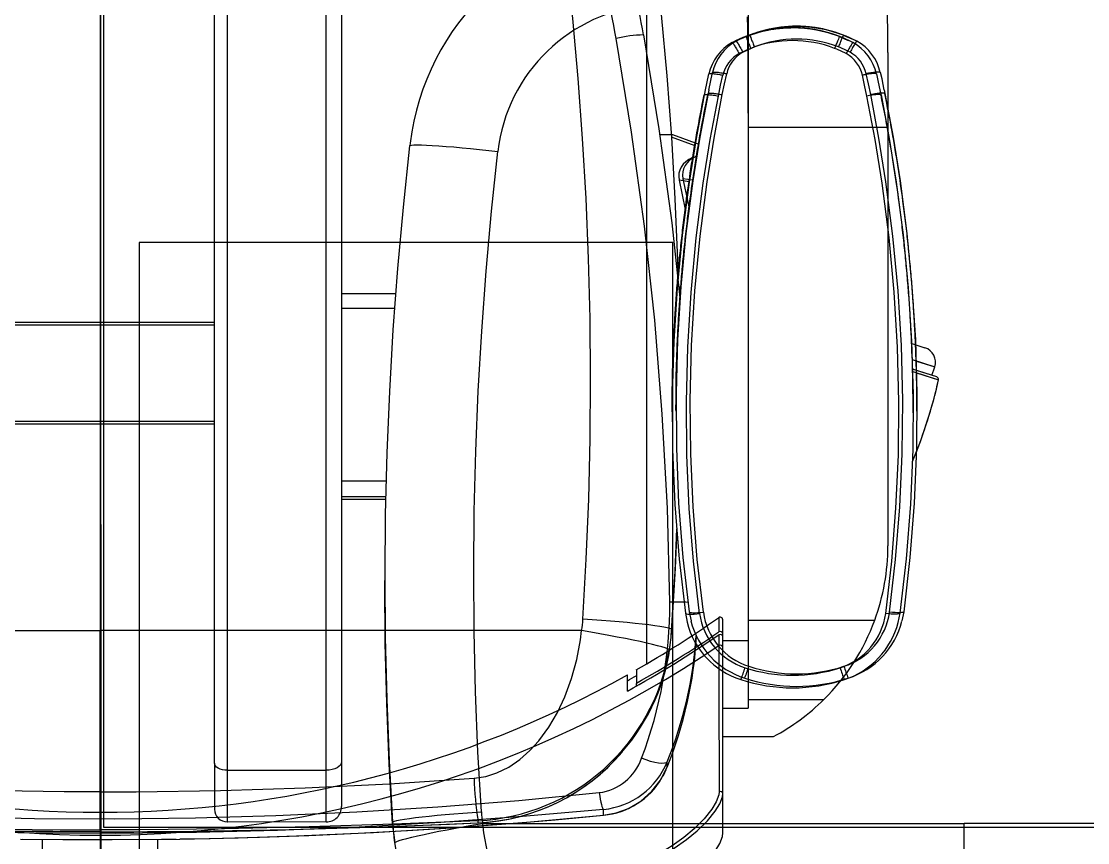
# Model space of a CAD drawing. Header units: metres. Extents: x -999 to 3200, y -1400 to 5056.
# Drawn here: x -31 to 388.6, y 71.6 to 394.8 of the extents above; entities that cross this region are included whole.
import ezdxf

# ---------------------------------------------------------------- set-up
doc = ezdxf.new("R2010")
doc.units = ezdxf.units.M
for name, color, linetype, true_color in [('0.8', 7, 'Continuous', 0x000008), ('Block2', 7, 'Continuous', 0x000002), ('NOITHAT', 7, 'Continuous', 0x000015)]:
    doc.layers.add(name, color=color, linetype=linetype, true_color=true_color)

msp = doc.modelspace()

# ---------------------------------------------------------------- linework, layer by layer
at = {"color": 7}
for points in [[(498.5, 899.97), (498.5, 77.57), (1.5, 77.57), (1.5, 899.97)], [(15.39, 10.78), (225.39, 10.78), (225.39, 307.78), (15.39, 307.78)]]:
    msp.add_lwpolyline(points, close=True, dxfattribs=at)
at = {"layer": '0.8', "color": 8}
for p, q in [((215, 463.86), (215, 141.92)), ((45, 102.86), (45, 399.53)), ((50, 400.31), (50, 100.07)), ((89, 100.07), (89, 400.31)), ((95, 399.37), (95, 103.41)), ((296.21, 386.41), (294.35, 387.36)), ((297.71, 386.97), (295.85, 387.92)), ((255, 382.52), (255, 353.17)), ((310, 382.52), (310, 353.17)), ((239.37, 374.08), (237.91, 367.13)), ((240.87, 374.65), (239.41, 367.69)), ((255, 353.17), (310, 353.17)), ((255, 353.17), (255, 159.13)), ((310, 353.17), (310, 188.36)), ((220.2, 350.24), (225.27, 350.24)), ((224.77, 349.32), (234.03, 345.95)), ((225.27, 350.24), (235.53, 346.51)), ((122.03, 346.87), (121.87, 345.77)), ((227.83, 332.32), (230.23, 320.78)), ((231.76, 331.7), (227.83, 332.32)), ((229.33, 332.88), (231.73, 321.34)), ((233.26, 332.26), (229.33, 332.88)), ((227.69, 290.33), (228.5, 290.33)), ((227.73, 289.91), (228.47, 289.91)), ((116.22, 287.52), (95, 287.52)), ((115.8, 281.84), (95, 281.84)), ((45, 276.27), (-45, 276.27)), ((45, 275.27), (-45, 275.27)), ((319.37, 268.03), (324.56, 266.35)), ((321, 267.5), (324.56, 266.35)), ((319.54, 261.67), (328.41, 258.79)), ((321.19, 261.13), (328.41, 258.79)), ((329.24, 254.85), (319.7, 257.95)), ((319.79, 256.95), (329.92, 253.66)), ((321.25, 256.48), (329.92, 253.66)), ((329.24, 254.85), (321.31, 257.42)), ((327.33, 255.47), (328.41, 258.79)), ((327.33, 255.47), (328.41, 258.79)), ((225.07, 241.19), (225.07, 240.79)), ((226.57, 241.75), (226.57, 241.36)), ((319.93, 240.79), (319.93, 241.19)), ((321.43, 241.36), (321.43, 241.75)), ((45, 237.27), (-45, 237.27)), ((45, 236.27), (-45, 236.27)), ((95, 213.93), (112.5, 213.93)), ((112.35, 207.62), (95, 207.62)), ((112, 175.57), (112, 174.78)), ((230.28, 161.86), (231.04, 158.37)), ((231.78, 162.42), (232.54, 158.93)), ((314.72, 161.86), (313.93, 158.28)), ((316.22, 162.42), (315.43, 158.84)), ((224.9, 155.46), (224.9, 154.68)), ((245, 153.65), (245, 159.22)), ((255, 159.13), (304.81, 159.13)), ((255, 159.13), (255, 127.97)), ((-189.45, 155.02), (0, 155.02)), ((189.45, 155.02), (0, 155.02)), ((245, 153.08), (245, 153.65)), ((245, 152.5), (245, 153.08)), ((245, 148.42), (245, 152.5)), ((245, 151.12), (255, 151.12)), ((245, 90.79), (245, 148.42)), ((211, 139.54), (211, 134.27)), ((207.5, 131.25), (207.5, 137.58)), ((211, 133.2), (211, 134.27)), ((255, 127.97), (284.81, 127.97)), ((255, 127.97), (255, 124.51)), ((245, 124.51), (255, 124.51)), ((245, 113.36), (265, 113.36)), ((45, 102.86), (45, 84.9)), ((95, 103.41), (95, 85.85)), ((220.95, 97.01), (223.13, 101.24)), ((223.13, 101.24), (223.13, 103.43)), ((50, 100.07), (89, 100.07)), ((245, 75.41), (245, 90.79)), ((198.06, 82.36), (198.06, 84.68)), ((88.95, 79.85), (88.95, 79.86)), ((148.71, 79.36), (148.71, 80.2)), ((198.14, 82.35), (198.06, 82.36)), ((0, 76.63), (0, 75.84)), ((0, 75.88), (0, 75.84)), ((115.1, 79.63), (115.1, 78.84)), ((148.71, 79.36), (148.72, 79.34)), ((150.55, 79.18), (340, 79.18)), ((529.45, 79.18), (340, 79.18)), ((-22.39, 51.84), (-22.66, 72.92)), ((22.39, 51.84), (22.66, 72.9)), ((31.39, 73.02), (31.4, 73.01))]:
    msp.add_line(p, q, dxfattribs=at)
for points in [[(218.22, 421.6), (220.8, 397.51), (222.99, 373.37), (224.78, 349.2), (226.18, 325.01), (227.18, 300.79), (227.41, 293.43)], [(189.97, 159.55), (191.31, 183.18), (192.26, 206.82), (192.82, 230.48), (193, 254.14), (192.79, 277.81), (192.2, 301.47), (191.22, 325.11), (189.86, 348.74), (188.11, 372.34), (185.97, 395.91), (183.45, 419.44)], [(254.77, 402.7), (254.87, 399.44), (254.94, 395.57), (254.99, 389.54), (255, 382.52)], [(255, 358.65), (255, 366.3), (254.99, 373.86), (254.97, 380.72), (254.92, 387.05), (254.83, 392.28), (254.69, 396.63)], [(224.16, 166.21), (223.2, 203.23), (221.21, 240.23), (218.22, 277.16), (214.19, 314.25), (209.13, 351.24), (203.06, 388.06)], [(213.81, 389.45), (219.89, 352.55), (224.95, 315.5), (228.17, 285.93)], [(249.07, 386.56), (248.76, 386.42), (248.76, 386.42), (248.76, 386.42)], [(250.72, 387.4), (250.57, 387.33), (248.79, 386.41)], [(250.57, 387.12), (250.26, 386.98), (250.26, 386.98), (250.26, 386.98)], [(252.22, 387.96), (252.07, 387.89), (250.29, 386.97)], [(254.05, 388.79), (254.05, 388.79), (250.76, 387.31)], [(255.55, 389.35), (255.55, 389.35), (252.26, 387.88)], [(290.95, 388.79), (290.95, 388.79), (294.31, 387.28)], [(292.45, 389.35), (292.45, 389.35), (295.81, 387.85)], [(295.87, 386.58), (296.24, 386.42), (296.24, 386.42), (296.24, 386.42)], [(297.37, 387.14), (297.74, 386.98), (297.74, 386.98), (297.74, 386.98)], [(251.42, 382.1), (255.04, 383.81), (255.96, 384.17)], [(252.92, 382.66), (256.54, 384.37), (257.46, 384.73)], [(293.58, 382.1), (289.96, 383.81), (289.04, 384.17)], [(295.08, 382.66), (291.46, 384.37), (290.54, 384.73)], [(243.29, 365.41), (244.18, 369.69), (245.05, 373.59)], [(244.79, 365.98), (245.68, 370.25), (246.55, 374.16)], [(301.71, 365.41), (300.82, 369.69), (299.95, 373.59)], [(303.21, 365.98), (302.32, 370.25), (301.45, 374.16)], [(307.06, 367.17), (306.18, 371.56), (305.61, 374.08)], [(308.56, 367.73), (307.68, 372.12), (307.11, 374.64)], [(237.7, 365.83), (234.49, 348.72), (231.73, 331.47), (229.04, 310.7), (227.03, 289.8), (225.71, 268.84), (225.11, 247.87), (225.24, 226.26), (226.15, 204.67), (227.83, 183.18), (230.28, 161.86)], [(239.2, 366.39), (235.99, 349.28), (233.23, 332.04), (230.54, 311.26), (228.53, 290.37), (227.21, 269.4), (226.61, 248.43), (226.74, 226.82), (227.65, 205.23), (229.33, 183.75), (231.78, 162.42)], [(235.87, 161.76), (233.49, 182.34), (231.83, 203.05), (230.89, 224.01), (230.68, 245.02), (231.22, 266.54), (232.51, 288.04), (234.55, 309.63), (237.32, 331.11), (240.08, 348.31), (243.29, 365.41)], [(237.37, 162.32), (234.99, 182.97), (233.33, 203.77), (232.39, 224.66), (232.18, 245.58), (232.72, 267.18), (234.02, 288.76), (236.06, 310.28), (238.82, 331.67), (241.58, 348.87), (244.79, 365.98)], [(237.99, 367.21), (237.97, 367.11), (237.7, 365.81), (237.7, 365.81), (237.7, 365.81)], [(239.49, 367.78), (239.47, 367.68), (239.2, 366.37), (239.2, 366.37), (239.2, 366.37)], [(309.13, 161.76), (311.51, 182.41), (313.17, 203.21), (314.11, 224.1), (314.32, 245.02), (313.78, 266.61), (312.48, 288.2), (310.44, 309.72), (307.68, 331.11), (304.92, 348.31), (301.71, 365.41)], [(310.63, 162.32), (313.01, 182.97), (314.67, 203.77), (315.61, 224.66), (315.82, 245.58), (315.28, 267.18), (313.98, 288.76), (311.94, 310.28), (309.18, 331.67), (306.42, 348.87), (303.21, 365.98)], [(307.01, 367.22), (307.3, 365.81), (307.3, 365.81), (307.3, 365.81)], [(307.3, 365.83), (310.51, 348.72), (313.27, 331.47), (315.96, 310.77), (317.97, 289.96), (319.28, 268.93), (319.89, 247.87), (319.76, 226.33), (318.86, 204.85), (317.18, 183.28), (314.72, 161.86)], [(308.51, 367.78), (308.8, 366.37), (308.8, 366.37), (308.8, 366.37)], [(308.8, 366.39), (312.01, 349.28), (314.77, 332.04), (317.46, 311.26), (319.47, 290.37), (320.79, 269.4), (321.39, 248.43), (321.26, 226.82), (320.35, 205.23), (318.67, 183.75), (316.22, 162.42)], [(121.78, 345.77), (119.2, 321.67), (117.01, 297.53), (115.22, 273.37), (113.82, 249.17), (112.82, 224.96), (112.21, 200.73), (112, 176.5), (112.18, 152.27), (112.76, 128.04), (113.73, 103.82), (115.1, 79.63)], [(121.78, 345.77), (121.97, 345.94), (122.54, 346.06), (123.48, 346.14), (124.78, 346.17), (126.43, 346.15), (128.42, 346.08), (130.71, 345.97), (133.28, 345.81), (136.11, 345.6), (139.16, 345.36), (142.4, 345.07), (145.8, 344.75), (149.32, 344.39), (152.91, 344.01), (156.55, 343.6)], [(150.03, 83.71), (148.69, 107.34), (147.74, 130.99), (147.18, 154.64), (147, 178.31), (147.21, 201.97), (147.8, 225.63), (148.78, 249.28), (150.14, 272.9), (151.89, 296.5), (154.03, 320.07), (156.55, 343.6)], [(95, 206.8), (98.18, 206.79), (107.51, 206.78), (112.33, 206.78)], [(224.9, 154.68), (226.25, 178.41), (226.96, 195.13)], [(226.93, 194.92), (226.27, 179.66), (224.9, 155.46)], [(115.1, 78.84), (113.75, 102.57), (112.79, 126.32), (112.21, 150.09), (112, 173.86), (112, 174.78)], [(224.9, 155.46), (224.71, 155.67), (224.14, 155.89), (223.19, 156.14), (221.88, 156.4), (220.22, 156.68), (218.23, 156.97), (215.93, 157.27), (213.34, 157.57), (210.5, 157.87), (207.44, 158.18), (204.18, 158.47), (200.77, 158.76), (197.24, 159.04), (193.62, 159.3), (189.97, 159.55)], [(230.28, 161.86), (230.38, 161.71), (230.69, 161.61), (231.2, 161.53), (231.89, 161.5), (232.73, 161.51), (233.7, 161.56), (234.76, 161.64), (235.87, 161.76)], [(231.78, 162.42), (231.88, 162.28), (232.19, 162.17), (232.7, 162.1), (233.39, 162.06), (234.23, 162.07), (235.2, 162.12), (236.26, 162.2), (237.37, 162.32)], [(243.43, 160.03), (243.43, 160.02), (243.43, 159.06), (243.43, 158.78), (243.44, 157.38), (243.45, 154.52)], [(314.72, 161.86), (314.62, 161.71), (314.31, 161.61), (313.8, 161.53), (313.11, 161.5), (312.27, 161.51), (311.3, 161.56), (310.24, 161.64), (309.13, 161.76)], [(316.22, 162.42), (316.12, 162.28), (315.81, 162.17), (315.3, 162.1), (314.61, 162.06), (313.77, 162.07), (312.8, 162.12), (311.74, 162.2), (310.63, 162.32)], [(147.12, 96.91), (151.72, 97.62), (156.12, 99.01), (160.81, 101.32), (165.17, 104.3), (169.12, 107.79), (172.66, 111.68), (176.6, 117.04), (180, 122.85), (182.88, 129), (185.52, 136.21), (187.55, 143.7), (188.98, 151.35), (189.45, 155.02)], [(223.97, 147.41), (223.78, 147.63), (223.21, 147.92), (222.28, 148.26), (220.98, 148.65), (219.34, 149.1), (217.37, 149.59), (215.1, 150.12), (212.55, 150.68), (209.74, 151.27), (206.71, 151.88), (203.49, 152.51), (200.12, 153.14), (196.63, 153.78), (193.06, 154.4), (189.45, 155.02)], [(243.46, 153.39), (243.46, 152.73), (243.47, 149.83), (243.47, 149.2)], [(243.47, 149.2), (243.47, 148.39), (243.48, 145.18), (243.49, 132.4), (243.53, 91.61)], [(50, 100.07), (49.02, 100.12), (48.09, 100.28), (47.22, 100.54), (46.46, 100.89), (45.84, 101.31), (45.38, 101.79), (45.1, 102.31), (45, 102.86)], [(95, 103.41), (94.88, 102.76), (94.54, 102.13), (93.99, 101.56), (93.24, 101.05), (92.33, 100.63), (91.3, 100.33), (90.17, 100.14), (89, 100.07)], [(223.13, 103.43), (222.74, 103.06), (222.03, 102.84), (221.01, 102.78), (219.74, 102.89), (218.25, 103.15), (216.6, 103.56), (214.85, 104.11), (213.07, 104.77)], [(0, 91.52), (-14.12, 91.58), (-47.38, 92.12), (-80.63, 93.18), (-113.89, 94.78), (-147.12, 96.91)], [(0, 91.52), (14.12, 91.58), (47.38, 92.12), (80.63, 93.18), (113.89, 94.78), (147.12, 96.91)], [(50, 100.07), (50, 100.07), (50, 96.07), (50, 92.38), (50.01, 87.61), (50.01, 83.79), (50.03, 81.26), (50.04, 79.93), (50.05, 79.92)], [(88.95, 79.86), (88.96, 80.19), (88.98, 81.87), (88.99, 84.85), (89, 88.88), (89, 94.09), (89, 100.07)], [(198.06, 82.36), (203.03, 83.26), (207.88, 85.05), (212.77, 87.94), (217.14, 91.81), (220.52, 96.18), (220.95, 97.01)], [(-196.42, 91.26), (-161.89, 87.96), (-127.24, 85.28), (-92.4, 83.22), (-57.48, 81.82), (-25.86, 81.11), (5.77, 80.94), (37.49, 81.31), (69.18, 82.22), (101.07, 83.67), (132.89, 85.67), (164.7, 88.2), (196.42, 91.26)], [(0, 76.63), (0, 77.41), (0, 79.2), (0, 81.85), (0, 85.43), (0, 88.3), (0, 91.52)], [(196.42, 91.26), (196.61, 89.91), (196.82, 88.67), (197.04, 87.56), (197.26, 86.6), (197.47, 85.82), (197.68, 85.23), (197.88, 84.85), (198.06, 84.68)], [(243.53, 91.61), (243.4, 90.39), (242.46, 87.71), (240.72, 84.75), (237.7, 80.97), (233.8, 77.08), (229.72, 73.64), (225.11, 70.3), (220.02, 67.12), (214.59, 64.25)], [(215, 63.4), (220.62, 66.28), (225.9, 69.46), (230.68, 72.81), (234.92, 76.25), (238.95, 80.15), (242.08, 83.93), (243.9, 86.9), (244.87, 89.58), (245, 90.79)], [(198.06, 84.68), (166.14, 81.87), (134.13, 79.54), (101.98, 77.7), (69.76, 76.36), (37.89, 75.53), (5.99, 75.19), (-25.99, 75.34), (-57.96, 75.99), (-93.06, 77.28), (-128.09, 79.16), (-163.13, 81.63), (-198.06, 84.68)], [(-148.71, 80.2), (-115.49, 78.8), (-82.26, 77.75), (-48.99, 77.04), (-15.71, 76.68), (-14.29, 76.67), (0, 76.63)], [(148.71, 80.2), (115.49, 78.8), (82.26, 77.75), (48.99, 77.04), (15.71, 76.68), (14.29, 76.67), (0, 76.63)], [(31.39, 73.02), (54.33, 73.5), (77.25, 74.23), (107.54, 75.6), (137.76, 77.41), (167.96, 79.66), (198.06, 82.36)], [(31.4, 73.03), (43.31, 73.23), (62.72, 73.73), (82.13, 74.42), (101.53, 75.28), (120.93, 76.34), (140.32, 77.57), (159.68, 78.99), (179.03, 80.59), (198.14, 82.35)], [(50.05, 79.76), (68.91, 79.85), (89.22, 79.75)], [(115.1, 79.63), (115.29, 79.83), (115.86, 80.06), (116.81, 80.3), (118.12, 80.57), (119.78, 80.85), (121.77, 81.13), (124.07, 81.43), (126.66, 81.73), (129.5, 82.04), (132.56, 82.34), (135.82, 82.64), (139.23, 82.93), (142.76, 83.2), (146.38, 83.47), (150.03, 83.71)], [(-148.72, 79.35), (-118.48, 78.07), (-87.44, 77.07), (-56.4, 76.35), (-25.35, 75.94), (0, 75.85)], [(0, 75.84), (-37.18, 76.08), (-74.36, 76.74), (-111.54, 77.84), (-148.71, 79.36)], [(0, 75.86), (13.31, 75.86), (44.35, 76.16), (75.4, 76.75), (106.44, 77.65), (137.48, 78.84), (148.72, 79.38)], [(0, 75.84), (37.18, 76.08), (74.36, 76.74), (111.54, 77.84), (148.71, 79.36)], [(116.03, 71.57), (116.22, 71.8), (116.79, 72.08), (117.72, 72.42), (119.02, 72.82), (120.66, 73.26), (122.63, 73.75), (124.9, 74.28), (127.45, 74.85), (130.26, 75.44), (133.29, 76.05), (136.51, 76.67), (139.88, 77.31), (143.37, 77.94), (146.94, 78.57), (150.55, 79.18)], [(192.88, 21.08), (188.28, 21.79), (183.88, 23.18), (179.19, 25.49), (174.83, 28.47), (170.88, 31.96), (167.34, 35.84), (163.4, 41.21), (160, 47.02), (157.12, 53.16), (154.48, 60.37), (152.45, 67.87), (151.02, 75.51), (150.55, 79.18)], [(-31.39, 73.02), (0, 72.78), (31.39, 73.02)], [(-30.63, 73.01), (-14.73, 72.82), (4.71, 72.78), (24.14, 72.91), (29.86, 73.01)], [(215, 47.69), (220.51, 50.5), (225.83, 53.72), (230.54, 57.03), (234.81, 60.52), (238.78, 64.38), (241.97, 68.24), (243.81, 71.25), (244.84, 74.05), (245, 75.41)]]:
    msp.add_lwpolyline(points, dxfattribs=at)
for centre, radius, start, end in [((-224.25, 311.57), 434.1, 10.1493, 21.0824), ((-205.58, 315.43), 425.87, 10.0086, 20.6567), ((221.06, 334.6), 99.79, 94.4204, 172.9378), ((221.27, 336.22), 65.15, 94.554, 173.49), ((-42.3, 385.82), 352.31, 359.4627, 2.7458), ((272.57, 341.77), 50.58, 90.0849, 118.1124), ((274.07, 342.33), 50.58, 90.0849, 118.1125), ((272.5, 340.25), 51.93, 69.1627, 110.8373), ((274, 340.81), 51.93, 69.1627, 110.8373), ((272.43, 341.77), 50.58, 61.8876, 89.9151), ((273.93, 342.33), 50.58, 61.8875, 89.9151), ((215.05, 337.38), 52.09, 91.3671, 103.308), ((257.75, 370.06), 18.68, 118.7308, 167.6405), ((259.25, 370.62), 18.68, 118.7308, 167.6405), ((272.5, 340.85), 46.37, 69.1048, 110.8952), ((274, 341.41), 46.37, 69.1048, 110.8952), ((287.26, 370.04), 18.68, 12.4358, 61.3202), ((288.76, 370.6), 18.68, 12.4358, 61.3202), ((257.74, 370.72), 13.01, 119.0543, 167.2545), ((259.24, 371.29), 13.01, 119.0543, 167.2545), ((287.26, 370.72), 13.01, 12.7455, 60.9457), ((288.76, 371.29), 13.01, 12.7455, 60.9457), ((322.7, 260.64), 6, 342, 72), ((322.7, 260.64), 6, 342, 72), ((134.89, 298.01), 200, 337.5247, 347.1899), ((134.89, 298.01), 200, 338.7064, 347.1899), ((328.93, 253.89), 1.01, 347.1899, 72), ((328.93, 253.89), 1.01, 347.1899, 72), ((225, 188.36), 85, 339.8828, 0), ((53.28, 165.35), 170.89, 339.2367, 0.2867), ((226.53, 50.85), 115.39, 87.558, 91.174), ((145.19, 162.44), 44.88, 350.475, 356.2996), ((0, 508.53), 425, 299.7627, 304.9342), ((261.78, 165.32), 26.15, 187.8191, 252.2129), ((263.28, 165.88), 26.15, 187.8191, 252.2129), ((244, 159.33), 1, 359.9994, 128.6417), ((283.22, 165.32), 26.15, 287.7871, 352.1809), ((284.72, 165.88), 26.15, 287.7871, 352.1809), ((145.28, 160.61), 79.79, 350.475, 356.2996), ((261.76, 166.04), 31.75, 194.0717, 252.3469), ((263.26, 166.6), 31.75, 194.0717, 252.3469), ((224.97, 188.39), 85.04, 314.7251, 339.8772), ((283.19, 166.08), 31.81, 287.7115, 345.6972), ((284.69, 166.65), 31.81, 287.7115, 345.6972), ((145.76, 159.49), 79.27, 318.715, 354.1029), ((0, 508.53), 430.57, 298.8108, 304.4318), ((0, 508.53), 429.63, 299.4139, 304.5167), ((75.52, 163.64), 159.42, 337.8118, 356.1669), ((72.9, 162.01), 162.06, 337.9753, 356.7299), ((145.28, 159.83), 79.78, 353.8933, 356.2997), ((244, 153.68), 1, 358.2132, 122.8703), ((244.01, 152.56), 0.996, 356.8193, 123.4808), ((0, 508.53), 434.05, 235.8793, 304.1207), ((144.53, 160.62), 80.53, 272.9809, 350.5575), ((244, 148.34), 1, 4.2674, 121.7427), ((215.35, 151.58), 40.02, 336.7229, 343.8171), ((216.85, 152.14), 40.02, 336.7228, 343.8172), ((272.5, 198.17), 60.7, 252.0483, 287.9517), ((274, 198.73), 60.7, 252.0483, 287.9517), ((329.64, 151.57), 40.02, 196.1826, 203.2776), ((331.14, 152.14), 40.02, 196.1826, 203.2777), ((0, 508.53), 425, 240.7818, 299.2185), ((0, 508.53), 427, 299.0685, 299.6077), ((272.49, 197.37), 64.85, 251.7059, 288.3173), ((273.99, 197.93), 64.85, 251.7059, 288.3173), ((225, 188.36), 85, 298.0725, 314.7196), ((145.04, 158.34), 79.07, 272.6638, 319.681), ((145.07, 158.56), 79.26, 273.0352, 319.5789), ((193.67, 111.66), 20.59, 277.6766, 340.4573), ((195.14, 114.72), 30.19, 275.5679, 338.0401), ((204.55, 107.78), 19.67, 326.9385, 340.8549), ((284.66, 101.61), 137.62, 181.9554, 188.9498), ((195.33, 111.98), 29.73, 275.4077, 329.8564), ((244, 90.73), 0.999, 3.8138, 118.5205), ((50, 84.76), 5, 180, 270.8897), ((89, 85.75), 6, 269.6959, 0.0051), ((194.81, 86.61), 44.88, 183.7004, 189.525), ((194.72, 84.78), 79.79, 183.7004, 189.525), ((194.72, 83.99), 79.78, 183.7003, 186.1067), ((194.34, 83.69), 79.38, 185.9152, 221.3657)]:
    msp.add_arc(centre, radius, start, end, dxfattribs=at)
for centre, start_param in [((241.97, 332.32), 2.379475), ((243.47, 332.88), 2.37947)]:
    msp.add_ellipse(centre, major_axis=(14.16, -2.93), ratio=0.690785, start_param=start_param, end_param=3.432878, dxfattribs=at)
for points, knots in [([(0, 483.52), (0, 470.78), (0, 445.32), (0, 406.85), (0, 368.24), (0, 329.5), (0, 290.66), (0, 252.51), (0, 215.06), (0, 178.36), (0, 141.68), (0, 110.1), (0, 90.81), (0, 83.69)], [0, 0, 0, 0, 0.097002, 0.193904, 0.290733, 0.387513, 0.484271, 0.581032, 0.672288, 0.76359, 0.854959, 0.946417, 1, 1, 1, 1]), ([(254.04, 388.79), (256.23, 389.55), (260.32, 390.97), (266.55, 392.09), (270.53, 392.24), (272.5, 392.31)], [0, 0, 0, 0, 0.369503, 0.687232, 1, 1, 1, 1]), ([(255.54, 389.35), (257.73, 390.11), (261.82, 391.53), (268.05, 392.66), (272.03, 392.8), (274, 392.87)], [0, 0, 0, 0, 0.3695025, 0.6872316, 1, 1, 1, 1]), ([(272.5, 392.31), (272.5, 392.38), (272.5, 392.48), (272.5, 392.35), (272.5, 392.31)], [0, 0, 0, 0, 0.7464766, 1, 1, 1, 1]), ([(290.96, 388.79), (288.77, 389.55), (284.68, 390.97), (278.45, 392.09), (274.47, 392.24), (272.5, 392.31)], [0, 0, 0, 0, 0.369503, 0.687232, 1, 1, 1, 1]), ([(274, 392.87), (274, 392.94), (274, 393.04), (274, 392.91), (274, 392.87)], [0, 0, 0, 0, 0.746475, 1, 1, 1, 1]), ([(292.46, 389.35), (290.27, 390.11), (286.18, 391.53), (279.95, 392.66), (275.97, 392.8), (274, 392.87)], [0, 0, 0, 0, 0.369503, 0.687232, 1, 1, 1, 1]), ([(248.8, 386.38), (248.83, 386.38), (248.9, 386.37), (249.48, 385.49), (250.35, 384.02), (251.06, 382.74), (251.42, 382.1)], [0, 0, 0, 0, 0.2036813, 0.4691208, 0.7345604, 1, 1, 1, 1]), ([(250.3, 386.94), (250.33, 386.94), (250.4, 386.93), (250.98, 386.05), (251.85, 384.58), (252.56, 383.3), (252.92, 382.66)], [0, 0, 0, 0, 0.203682, 0.469121, 0.734561, 1, 1, 1, 1]), ([(254.05, 388.79), (254.12, 388.66), (254.26, 388.39), (254.71, 387.32), (255.29, 385.9), (255.74, 384.75), (255.96, 384.17)], [0, 0, 0, 0, 0.249996, 0.499994, 0.749996, 1, 1, 1, 1]), ([(255.55, 389.35), (255.62, 389.22), (255.76, 388.95), (256.21, 387.89), (256.79, 386.46), (257.24, 385.31), (257.46, 384.74)], [0, 0, 0, 0, 0.2499956, 0.4999942, 0.7499957, 1, 1, 1, 1]), ([(296.2, 386.38), (296.17, 386.38), (296.1, 386.37), (295.52, 385.49), (294.65, 384.02), (293.94, 382.74), (293.58, 382.1)], [0, 0, 0, 0, 0.203465, 0.468977, 0.734488, 1, 1, 1, 1]), ([(297.7, 386.94), (297.67, 386.94), (297.6, 386.93), (297.02, 386.05), (296.15, 384.58), (295.44, 383.3), (295.08, 382.66)], [0, 0, 0, 0, 0.203466, 0.468977, 0.734489, 1, 1, 1, 1]), ([(239.47, 374.06), (239.47, 374.07), (239.44, 374.14), (239.64, 374.22), (240.07, 374.28), (240.75, 374.27), (241.63, 374.19), (242.67, 374.05), (243.82, 373.85), (244.64, 373.68), (245.05, 373.59)], [0, 0, 0, 0, 0.019219, 0.159331, 0.299442, 0.439554, 0.579665, 0.719777, 0.859888, 1, 1, 1, 1]), ([(240.97, 374.62), (240.97, 374.63), (240.94, 374.7), (241.14, 374.78), (241.57, 374.84), (242.25, 374.83), (243.13, 374.75), (244.17, 374.61), (245.32, 374.41), (246.14, 374.24), (246.55, 374.16)], [0, 0, 0, 0, 0.019219, 0.159331, 0.299442, 0.439554, 0.579665, 0.719777, 0.859888, 1, 1, 1, 1]), ([(305.53, 374.06), (305.53, 374.07), (305.56, 374.14), (305.36, 374.22), (304.93, 374.28), (304.25, 374.27), (303.37, 374.19), (302.33, 374.05), (301.18, 373.85), (300.36, 373.68), (299.95, 373.6)], [0, 0, 0, 0, 0.019811, 0.159838, 0.299865, 0.439892, 0.579919, 0.719946, 0.859973, 1, 1, 1, 1]), ([(307.03, 374.62), (307.03, 374.63), (307.06, 374.7), (306.86, 374.78), (306.43, 374.84), (305.75, 374.83), (304.87, 374.75), (303.83, 374.61), (302.68, 374.41), (301.86, 374.24), (301.45, 374.16)], [0, 0, 0, 0, 0.0198108, 0.1598378, 0.2998648, 0.4398919, 0.5799189, 0.7199459, 0.859973, 1, 1, 1, 1]), ([(225.1, 241.19), (225.11, 245.29), (225.14, 254.49), (225.55, 266.22), (226.07, 276.4), (226.55, 284.07), (227.14, 291.84), (227.84, 299.69), (228.65, 307.64), (229.55, 315.58), (230.79, 325.31), (232.49, 337.08), (234.83, 351.2), (236.72, 360.85), (237.7, 365.82)], [0, 0, 0, 0, 0.098118, 0.219983, 0.280389, 0.341596, 0.403609, 0.466431, 0.530067, 0.594519, 0.657357, 0.764588, 0.878799, 1, 1, 1, 1]), ([(226.6, 241.75), (226.61, 245.85), (226.64, 255.05), (227.05, 266.78), (227.57, 276.96), (228.05, 284.63), (228.64, 292.4), (229.34, 300.26), (230.15, 308.2), (231.05, 316.14), (232.29, 325.87), (233.99, 337.64), (236.33, 351.77), (238.22, 361.41), (239.2, 366.38)], [0, 0, 0, 0, 0.098118, 0.219983, 0.280389, 0.341596, 0.403609, 0.466431, 0.530067, 0.594519, 0.657357, 0.764588, 0.878799, 1, 1, 1, 1]), ([(237.7, 365.83), (237.82, 365.9), (238.05, 366.03), (239.35, 366), (241.15, 365.8), (242.58, 365.54), (243.29, 365.41)], [0, 0, 0, 0, 0.249999, 0.499999, 0.749999, 1, 1, 1, 1]), ([(239.2, 366.39), (239.32, 366.46), (239.55, 366.59), (240.85, 366.56), (242.65, 366.36), (244.08, 366.1), (244.79, 365.98)], [0, 0, 0, 0, 0.2499991, 0.4999989, 0.7499991, 1, 1, 1, 1]), ([(319.9, 241.19), (319.89, 245.29), (319.86, 254.49), (319.45, 266.22), (318.93, 276.4), (318.45, 284.07), (317.86, 291.84), (317.16, 299.69), (316.35, 307.64), (315.45, 315.58), (314.21, 325.31), (312.51, 337.08), (310.17, 351.2), (308.28, 360.85), (307.3, 365.82)], [0, 0, 0, 0, 0.098118, 0.219983, 0.280389, 0.341596, 0.403609, 0.466431, 0.530067, 0.594519, 0.657357, 0.764588, 0.878799, 1, 1, 1, 1]), ([(321.4, 241.75), (321.39, 245.85), (321.36, 255.05), (320.95, 266.78), (320.43, 276.96), (319.95, 284.63), (319.36, 292.4), (318.66, 300.26), (317.85, 308.2), (316.95, 316.14), (315.71, 325.87), (314.01, 337.64), (311.67, 351.77), (309.78, 361.41), (308.8, 366.38)], [0, 0, 0, 0, 0.098118, 0.219983, 0.280389, 0.341596, 0.403609, 0.466431, 0.530067, 0.594519, 0.657357, 0.764588, 0.878799, 1, 1, 1, 1])]:
    msp.add_open_spline(points, degree=3, knots=knots, dxfattribs=at)
for points in [[(290.96, 388.79), (290.89, 388.65), (290.75, 388.39), (290.29, 387.32), (289.71, 385.9), (289.26, 384.75), (289.03, 384.18)], [(292.46, 389.35), (292.39, 389.22), (292.25, 388.95), (291.79, 387.89), (291.21, 386.46), (290.76, 385.31), (290.53, 384.74)], [(307.3, 365.83), (307.18, 365.9), (306.95, 366.03), (305.65, 366), (303.85, 365.8), (302.42, 365.54), (301.71, 365.41)], [(308.8, 366.39), (308.68, 366.46), (308.45, 366.59), (307.15, 366.56), (305.35, 366.36), (303.92, 366.1), (303.21, 365.98)], [(0, 91.52), (0, 94.65), (0, 100.91), (0, 111.09), (0, 121.69), (0, 132.64), (0, 143.8), (0, 151.28), (0, 155.02)], [(340, 15.68), (340, 18.81), (340, 25.08), (340, 35.25), (340, 45.85), (340, 56.8), (340, 67.97), (340, 75.44), (340, 79.18)]]:
    msp.add_open_spline(points, degree=3, dxfattribs=at)
at = {"layer": 'Block2', "color": 2}
msp.add_line((0, 640.95), (0, 0), dxfattribs=at)
at = {"layer": 'NOITHAT', "color": 21}
msp.add_lwpolyline([(0, 787.5), (0.29, 0), (1575.29, 0.57), (1575, 788.07)], close=True, dxfattribs=at)

doc.saveas('drawing.dxf')
